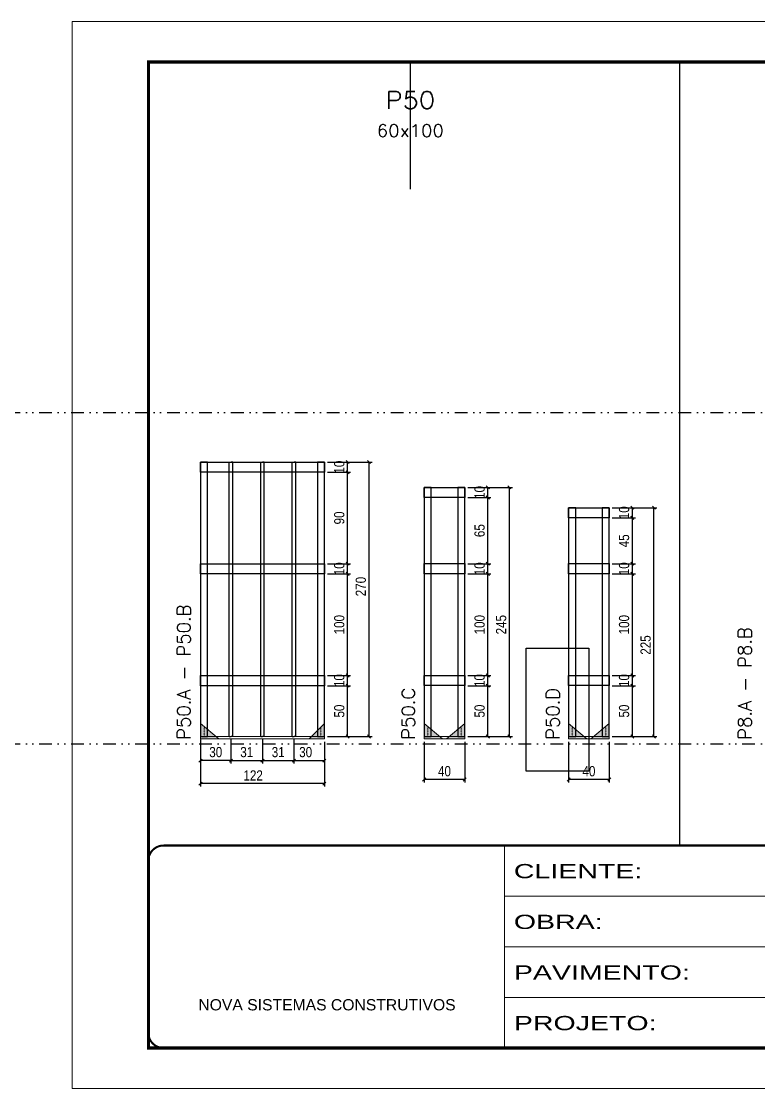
# Model space of a CAD drawing. Header units: millimetres. Extents: x 13777 to 27878, y -21631 to 6985.
# Drawn here: x 17533 to 18259, y -8997 to -7947 of the extents above; entities that cross this region are included whole.
import ezdxf
from ezdxf.enums import TextEntityAlignment as Align

# ---------------------------------------------------------------- set-up
doc = ezdxf.new("R2010")
doc.units = ezdxf.units.MM
for name, pattern in [('CONTINUO', [0]), ('DASHED', [0.75, 0.5, -0.25]), ('DIVIDE2', [0.625, 0.25, -0.125, 0, -0.125, 0, -0.125]), ('HIDDEN', [0.375, 0.25, -0.125])]:
    doc.linetypes.add(name, pattern=pattern)
doc.layers.add('00-FELIPE', color=6, linetype='Continuous', plot=False)
for name, color, linetype in [('COTA', 241, 'Continuous'), ('Nível', 160, 'Continuous'), ('SARR_2.2x10', 60, 'Continuous'), ('SARR_3.5x7', 81, 'Continuous'), ('SARR_7x7', 40, 'Continuous'), ('Texto de Titulo', 7, 'Continuous'), ('Texto Nível', 251, 'Continuous'), ('Texto Qtd Sarr', 242, 'Continuous')]:
    doc.layers.add(name, color=color, linetype=linetype)
for name, color, linetype, lineweight in [('Folhas', 255, 'Continuous', 9), ('Madeira', 126, 'Continuous', 18), ('Sarr 2.2x7', 40, 'Continuous', 9), ('SARRAFO DE PRESSAO', 251, 'DASHED', 9), ('Texto Seção', 7, 'Continuous', 15)]:
    doc.layers.add(name, color=color, linetype=linetype, lineweight=lineweight)
doc.styles.add('ARIAL', font='arial.ttf')
doc.styles.add('COTA TECNICA', font='techl___.ttf', dxfattribs={"height": 10})
doc.styles.add('REGUA-120', font='ROMANS.shx', dxfattribs={"height": 15})
doc.styles.add('ROMANS', font='romans.shx')
doc.styles.add('Tecnologia', font='')
doc.styles.get('Tecnologia').set_extended_font_data('Forgotten Futurist')
doc.dimstyles.new('PAINEL', dxfattribs={"dimtxt": 10, "dimasz": 3, "dimexe": 3, "dimexo": 3, "dimgap": 3, "dimtad": 1, "dimdec": 1, "dimzin": 12, "dimdsep": 46, "dimtxsty": 'COTA TECNICA', "dimblk1": 'OBLIQUE', "dimblk2": 'OBLIQUE', "dimsah": 1, "dimcen": 0.9, "dimclrd": 4, "dimclre": 4, "dimclrt": 240, "dimadec": 1, "dimazin": 3, "dimtfac": 1, "dimtdec": 1, "dimtmove": 0, "dimatfit": 3, "dimfxl": 1, "dimtolj": 1, "dimtzin": 12, "dimarcsym": 0})

# ---------------------------------------------------------------- blocks, each defined once
blk = doc.blocks.new('9999999999')
at = {"color": 30, "linetype": 'CONTINUO'}
for p, q in [((98564.6, 34230.2), (98564.6, 34429.4)), ((98564.6, 34379.6), (99584, 34379.6)), ((98564.6, 34329.8), (99488, 34329.8)), ((99584, 34329.8), (99488, 34329.8)), ((99488, 34329.8), (99488, 34230.2)), ((98564.6, 34280), (99488, 34280))]:
    blk.add_line(p, q, dxfattribs=at)
at = {"color": 30, "linetype": 'CONTINUO', "const_width": 2}
blk.add_lwpolyline([(99584, 34230.2), (99584, 34414.4, 0.414214), (99569, 34429.4), (98229, 34429.4, 0.414214), (98214, 34414.4), (98214, 34245.2, 0.414214), (98229, 34230.2), (99584, 34230.2)], format="xyb", dxfattribs=at)
at = {"layer": 'Folhas'}
blk.add_lwpolyline([(98139, 34190.2), (99624, 34190.2), (99624, 35240.2), (98139, 35240.2)], close=True, dxfattribs=at)
at = {"layer": 'Folhas', "color": 30, "const_width": 3}
blk.add_lwpolyline([(98214, 34230.2), (99584, 34230.2), (99584, 35200.2), (98214, 35200.2)], close=True, dxfattribs=at)
at = {"color": 7, "linetype": 'Continuous', "ltscale": 5, "style": 'ARIAL'}
for s, height, p in [('SKR', 15.48, (98837.7, 34393.1)), ('LEAF LOEFGREN', 15.483, (98837.7, 34343.3)), ('4° SUBSOLO', 15.48, (98837.7, 34293.5)), ('NOVA SISTEMAS CONSTRUTIVOS', 11.059, (98263.2, 34267.2)), ('PILARES', 15.48, (98837.7, 34243.7))]:
    blk.add_text(s, height=height, dxfattribs=at).set_placement(p)
at = {"layer": 'Folhas', "color": 7, "style": 'Tecnologia', "width": 1.5}
for s, p in [('CLIENTE:', (98573.7, 34397.2)), ('OBRA:', (98573.7, 34347.3)), ('PAVIMENTO:', (98573.7, 34297.5)), ('PROJETO:', (98573.7, 34247.7))]:
    blk.add_text(s, height=14, dxfattribs=at).set_placement(p)
blk = doc.blocks.new('_Oblique')
at = {"color": 0, "linetype": 'ByBlock', "lineweight": -2}
blk.add_line((-0.5, -0.5), (0.5, 0.5), dxfattribs=at)
blk = doc.blocks.new('*D2319')
at = {"layer": 'COTA', "color": 4, "lineweight": -2, "transparency": 16777216}
for p, q in [((17709.8, -8668.5), (17709.8, -8699.6)), ((17831.8, -8668.5), (17831.8, -8699.6)), ((17831.8, -8696.6), (17709.8, -8696.6))]:
    blk.add_line(p, q, dxfattribs=at)
at = {"layer": 'Defpoints', "color": 0, "transparency": 16777216}
for p in [(17709.8, -8665.5), (17831.8, -8665.5), (17709.8, -8696.6)]:
    blk.add_point(p, dxfattribs=at)
at = {"layer": 'COTA', "color": 4, "lineweight": -2, "transparency": 16777216, "xscale": 3, "yscale": 3, "zscale": 3, "rotation": 180}
blk.add_blockref('_Oblique', (17709.8, -8696.6), dxfattribs=at)
at = {"layer": 'COTA', "color": 4, "lineweight": -2, "transparency": 16777216, "xscale": 3, "yscale": 3, "zscale": 3}
blk.add_blockref('_Oblique', (17831.8, -8696.6), dxfattribs=at)
at = {"layer": 'COTA', "color": 240, "transparency": 16777216, "insert": (17761.6, -8688.6), "char_height": 10, "attachment_point": 5, "style": 'COTA TECNICA'}
blk.add_mtext('\\A1;122', dxfattribs=at)
blk = doc.blocks.new('*D2320')
at = {"layer": 'COTA', "color": 4, "lineweight": -2, "transparency": 16777216}
for p, q in [((17709.8, -8653.3), (17709.8, -8677)), ((17739.8, -8653.3), (17739.8, -8677)), ((17739.8, -8674), (17709.8, -8674))]:
    blk.add_line(p, q, dxfattribs=at)
at = {"layer": 'Defpoints', "color": 0, "transparency": 16777216}
for p in [(17709.8, -8650.3), (17739.8, -8650.3), (17709.8, -8674)]:
    blk.add_point(p, dxfattribs=at)
at = {"layer": 'COTA', "color": 4, "lineweight": -2, "transparency": 16777216, "xscale": 3, "yscale": 3, "zscale": 3, "rotation": 180}
blk.add_blockref('_Oblique', (17709.8, -8674), dxfattribs=at)
at = {"layer": 'COTA', "color": 4, "lineweight": -2, "transparency": 16777216, "xscale": 3, "yscale": 3, "zscale": 3}
blk.add_blockref('_Oblique', (17739.8, -8674), dxfattribs=at)
at = {"layer": 'COTA', "color": 240, "transparency": 16777216, "insert": (17724.8, -8665.7), "char_height": 10, "attachment_point": 5, "style": 'COTA TECNICA'}
blk.add_mtext('\\A1;30', dxfattribs=at)
blk = doc.blocks.new('*D2321')
at = {"layer": 'COTA', "color": 4, "lineweight": -2, "transparency": 16777216}
for p, q in [((17801.8, -8653.3), (17801.8, -8677)), ((17831.8, -8655.5), (17831.8, -8677)), ((17801.8, -8674), (17831.8, -8674))]:
    blk.add_line(p, q, dxfattribs=at)
at = {"layer": 'Defpoints', "color": 0, "transparency": 16777216}
for p in [(17801.8, -8650.3), (17831.8, -8652.5), (17831.8, -8674)]:
    blk.add_point(p, dxfattribs=at)
at = {"layer": 'COTA', "color": 4, "lineweight": -2, "transparency": 16777216, "xscale": 3, "yscale": 3, "zscale": 3, "rotation": 180}
blk.add_blockref('_Oblique', (17801.8, -8674), dxfattribs=at)
at = {"layer": 'COTA', "color": 4, "lineweight": -2, "transparency": 16777216, "xscale": 3, "yscale": 3, "zscale": 3}
blk.add_blockref('_Oblique', (17831.8, -8674), dxfattribs=at)
at = {"layer": 'COTA', "color": 240, "transparency": 16777216, "insert": (17813.3, -8665.7), "char_height": 10, "attachment_point": 5, "style": 'COTA TECNICA'}
blk.add_mtext('\\A1;30', dxfattribs=at)
blk = doc.blocks.new('*D2322')
at = {"layer": 'COTA', "color": 4, "lineweight": -2, "transparency": 16777216}
for p, q in [((17739.8, -8653.3), (17739.8, -8677)), ((17770.8, -8653.3), (17770.8, -8677)), ((17739.8, -8674), (17770.8, -8674))]:
    blk.add_line(p, q, dxfattribs=at)
at = {"layer": 'Defpoints', "color": 0, "transparency": 16777216}
for p in [(17739.8, -8650.3), (17770.8, -8650.3), (17770.8, -8674)]:
    blk.add_point(p, dxfattribs=at)
at = {"layer": 'COTA', "color": 4, "lineweight": -2, "transparency": 16777216, "xscale": 3, "yscale": 3, "zscale": 3, "rotation": 180}
blk.add_blockref('_Oblique', (17739.8, -8674), dxfattribs=at)
at = {"layer": 'COTA', "color": 4, "lineweight": -2, "transparency": 16777216, "xscale": 3, "yscale": 3, "zscale": 3}
blk.add_blockref('_Oblique', (17770.8, -8674), dxfattribs=at)
at = {"layer": 'COTA', "color": 240, "transparency": 16777216, "insert": (17755.3, -8665.7), "char_height": 10, "attachment_point": 5, "style": 'COTA TECNICA'}
blk.add_mtext('\\A1;31', dxfattribs=at)
blk = doc.blocks.new('*D2323')
at = {"layer": 'COTA', "color": 4, "lineweight": -2, "transparency": 16777216}
for p, q in [((17834.8, -8600.3), (17857.5, -8600.3)), ((17854.5, -8650.3), (17854.5, -8600.3)), ((17834.8, -8650.3), (17857.5, -8650.3))]:
    blk.add_line(p, q, dxfattribs=at)
at = {"layer": 'Defpoints', "color": 0, "transparency": 16777216}
for p in [(17831.8, -8600.3), (17854.5, -8600.3), (17831.8, -8650.3)]:
    blk.add_point(p, dxfattribs=at)
at = {"layer": 'COTA', "color": 4, "lineweight": -2, "transparency": 16777216, "xscale": 3, "yscale": 3, "zscale": 3}
for p, rotation in [((17854.5, -8600.3), 90), ((17854.5, -8650.3), 270)]:
    blk.add_blockref('_Oblique', p, dxfattribs=dict(at, rotation=rotation))
at = {"layer": 'COTA', "color": 240, "transparency": 16777216, "insert": (17846.4, -8625.3), "char_height": 10, "attachment_point": 5, "rotation": 90, "style": 'COTA TECNICA'}
blk.add_mtext('\\A1;50', dxfattribs=at)
blk = doc.blocks.new('*D2324')
at = {"layer": 'COTA', "color": 4, "lineweight": -2, "transparency": 16777216}
for p, q in [((17770.8, -8653.3), (17770.8, -8677)), ((17801.8, -8653.3), (17801.8, -8677)), ((17770.8, -8674), (17801.8, -8674))]:
    blk.add_line(p, q, dxfattribs=at)
at = {"layer": 'Defpoints', "color": 0, "transparency": 16777216}
for p in [(17770.8, -8650.3), (17801.8, -8650.3), (17801.8, -8674)]:
    blk.add_point(p, dxfattribs=at)
at = {"layer": 'COTA', "color": 4, "lineweight": -2, "transparency": 16777216, "xscale": 3, "yscale": 3, "zscale": 3, "rotation": 180}
blk.add_blockref('_Oblique', (17770.8, -8674), dxfattribs=at)
at = {"layer": 'COTA', "color": 4, "lineweight": -2, "transparency": 16777216, "xscale": 3, "yscale": 3, "zscale": 3}
blk.add_blockref('_Oblique', (17801.8, -8674), dxfattribs=at)
at = {"layer": 'COTA', "color": 240, "transparency": 16777216, "insert": (17786.3, -8665.7), "char_height": 10, "attachment_point": 5, "style": 'COTA TECNICA'}
blk.add_mtext('\\A1;31', dxfattribs=at)
blk = doc.blocks.new('*D2325')
at = {"layer": 'COTA', "color": 4, "lineweight": -2, "transparency": 16777216}
for p, q in [((17834.8, -8590.3), (17857.5, -8590.3)), ((17854.5, -8600.3), (17854.5, -8590.3)), ((17834.8, -8600.3), (17857.5, -8600.3))]:
    blk.add_line(p, q, dxfattribs=at)
at = {"layer": 'Defpoints', "color": 0, "transparency": 16777216}
for p in [(17831.8, -8590.3), (17854.5, -8590.3), (17831.8, -8600.3)]:
    blk.add_point(p, dxfattribs=at)
at = {"layer": 'COTA', "color": 4, "lineweight": -2, "transparency": 16777216, "xscale": 3, "yscale": 3, "zscale": 3}
for p, rotation in [((17854.5, -8590.3), 90), ((17854.5, -8600.3), 270)]:
    blk.add_blockref('_Oblique', p, dxfattribs=dict(at, rotation=rotation))
at = {"layer": 'COTA', "color": 240, "transparency": 16777216, "insert": (17846.4, -8595.3), "char_height": 10, "attachment_point": 5, "rotation": 90, "style": 'COTA TECNICA'}
blk.add_mtext('\\A1;10', dxfattribs=at)
blk = doc.blocks.new('*D2326')
at = {"layer": 'COTA', "color": 4, "lineweight": -2, "transparency": 16777216}
for p, q in [((17834.8, -8490.3), (17857.5, -8490.3)), ((17854.5, -8590.3), (17854.5, -8490.3)), ((17834.8, -8590.3), (17857.5, -8590.3))]:
    blk.add_line(p, q, dxfattribs=at)
at = {"layer": 'Defpoints', "color": 0, "transparency": 16777216}
for p in [(17831.8, -8490.3), (17854.5, -8490.3), (17831.8, -8590.3)]:
    blk.add_point(p, dxfattribs=at)
at = {"layer": 'COTA', "color": 4, "lineweight": -2, "transparency": 16777216, "xscale": 3, "yscale": 3, "zscale": 3}
for p, rotation in [((17854.5, -8490.3), 90), ((17854.5, -8590.3), 270)]:
    blk.add_blockref('_Oblique', p, dxfattribs=dict(at, rotation=rotation))
at = {"layer": 'COTA', "color": 240, "transparency": 16777216, "insert": (17846.4, -8540.3), "char_height": 10, "attachment_point": 5, "rotation": 90, "style": 'COTA TECNICA'}
blk.add_mtext('\\A1;100', dxfattribs=at)
blk = doc.blocks.new('*D2327')
at = {"layer": 'COTA', "color": 4, "lineweight": -2, "transparency": 16777216}
for p, q in [((17834.8, -8480.3), (17857.5, -8480.3)), ((17854.5, -8490.3), (17854.5, -8480.3)), ((17834.8, -8490.3), (17857.5, -8490.3))]:
    blk.add_line(p, q, dxfattribs=at)
at = {"layer": 'Defpoints', "color": 0, "transparency": 16777216}
for p in [(17831.8, -8480.3), (17854.5, -8480.3), (17831.8, -8490.3)]:
    blk.add_point(p, dxfattribs=at)
at = {"layer": 'COTA', "color": 4, "lineweight": -2, "transparency": 16777216, "xscale": 3, "yscale": 3, "zscale": 3}
for p, rotation in [((17854.5, -8480.3), 90), ((17854.5, -8490.3), 270)]:
    blk.add_blockref('_Oblique', p, dxfattribs=dict(at, rotation=rotation))
at = {"layer": 'COTA', "color": 240, "transparency": 16777216, "insert": (17846.4, -8485.3), "char_height": 10, "attachment_point": 5, "rotation": 90, "style": 'COTA TECNICA'}
blk.add_mtext('\\A1;10', dxfattribs=at)
blk = doc.blocks.new('*D2328')
at = {"layer": 'COTA', "color": 4, "lineweight": -2, "transparency": 16777216}
for p, q in [((17834.8, -8390.3), (17857.5, -8390.3)), ((17854.5, -8480.3), (17854.5, -8390.3)), ((17834.8, -8480.3), (17857.5, -8480.3))]:
    blk.add_line(p, q, dxfattribs=at)
at = {"layer": 'Defpoints', "color": 0, "transparency": 16777216}
for p in [(17831.8, -8390.3), (17854.5, -8390.3), (17831.8, -8480.3)]:
    blk.add_point(p, dxfattribs=at)
at = {"layer": 'COTA', "color": 4, "lineweight": -2, "transparency": 16777216, "xscale": 3, "yscale": 3, "zscale": 3}
for p, rotation in [((17854.5, -8390.3), 90), ((17854.5, -8480.3), 270)]:
    blk.add_blockref('_Oblique', p, dxfattribs=dict(at, rotation=rotation))
at = {"layer": 'COTA', "color": 240, "transparency": 16777216, "insert": (17846.4, -8435.3), "char_height": 10, "attachment_point": 5, "rotation": 90, "style": 'COTA TECNICA'}
blk.add_mtext('\\A1;90', dxfattribs=at)
blk = doc.blocks.new('*D2329')
at = {"layer": 'COTA', "color": 4, "lineweight": -2, "transparency": 16777216}
for p, q in [((17834.8, -8380.3), (17857.5, -8380.3)), ((17854.5, -8390.3), (17854.5, -8380.3)), ((17834.8, -8390.3), (17857.5, -8390.3))]:
    blk.add_line(p, q, dxfattribs=at)
at = {"layer": 'Defpoints', "color": 0, "transparency": 16777216}
for p in [(17831.8, -8380.3), (17854.5, -8380.3), (17831.8, -8390.3)]:
    blk.add_point(p, dxfattribs=at)
at = {"layer": 'COTA', "color": 4, "lineweight": -2, "transparency": 16777216, "xscale": 3, "yscale": 3, "zscale": 3}
for p, rotation in [((17854.5, -8380.3), 90), ((17854.5, -8390.3), 270)]:
    blk.add_blockref('_Oblique', p, dxfattribs=dict(at, rotation=rotation))
at = {"layer": 'COTA', "color": 240, "transparency": 16777216, "insert": (17846.4, -8385.3), "char_height": 10, "attachment_point": 5, "rotation": 90, "style": 'COTA TECNICA'}
blk.add_mtext('\\A1;10', dxfattribs=at)
blk = doc.blocks.new('*D2330')
at = {"layer": 'COTA', "color": 4, "lineweight": -2, "transparency": 16777216}
for p, q in [((17834.8, -8380.3), (17878.7, -8380.3)), ((17875.7, -8650.3), (17875.7, -8380.3)), ((17834.8, -8650.3), (17878.7, -8650.3))]:
    blk.add_line(p, q, dxfattribs=at)
at = {"layer": 'Defpoints', "color": 0, "transparency": 16777216}
for p in [(17831.8, -8380.3), (17875.7, -8380.3), (17831.8, -8650.3)]:
    blk.add_point(p, dxfattribs=at)
at = {"layer": 'COTA', "color": 4, "lineweight": -2, "transparency": 16777216, "xscale": 3, "yscale": 3, "zscale": 3}
for p, rotation in [((17875.7, -8380.3), 90), ((17875.7, -8650.3), 270)]:
    blk.add_blockref('_Oblique', p, dxfattribs=dict(at, rotation=rotation))
at = {"layer": 'COTA', "color": 240, "transparency": 16777216, "insert": (17867.6, -8502.8), "char_height": 10, "attachment_point": 5, "rotation": 90, "style": 'COTA TECNICA'}
blk.add_mtext('\\A1;270', dxfattribs=at)
blk = doc.blocks.new('titulo1')
at = {"layer": 'Defpoints', "color": 252, "linetype": 'HIDDEN', "ltscale": 2}
blk.add_line((0, 0), (0, 125), dxfattribs=at)
at = {"layer": 'Defpoints', "style": 'ROMANS', "oblique": 15}
blk.add_attdef('FOLHA', text='', height=10, dxfattribs=at).set_placement((0, 15.6), align=Align.MIDDLE_CENTER)
at = {"layer": 'Texto Qtd Sarr', "color": 3, "style": 'ROMANS', "oblique": 15}
for tag, height, p in [('TITULO', 17, (0, 71.4)), ('SEÇÃO', 12, (0, 41.5))]:
    blk.add_attdef(tag, text='', height=height, dxfattribs=at).set_placement(p, align=Align.MIDDLE_CENTER)
blk = doc.blocks.new('*D2331')
at = {"layer": 'COTA', "color": 4, "lineweight": -2, "transparency": 16777216}
for p, q in [((17929.9, -8655.5), (17929.9, -8695.6)), ((17969.9, -8655.5), (17969.9, -8695.6)), ((17969.9, -8692.6), (17929.9, -8692.6))]:
    blk.add_line(p, q, dxfattribs=at)
at = {"layer": 'Defpoints', "color": 0, "transparency": 16777216}
for p in [(17929.9, -8652.5), (17969.9, -8652.5), (17929.9, -8692.6)]:
    blk.add_point(p, dxfattribs=at)
at = {"layer": 'COTA', "color": 4, "lineweight": -2, "transparency": 16777216, "xscale": 3, "yscale": 3, "zscale": 3, "rotation": 180}
blk.add_blockref('_Oblique', (17929.9, -8692.6), dxfattribs=at)
at = {"layer": 'COTA', "color": 4, "lineweight": -2, "transparency": 16777216, "xscale": 3, "yscale": 3, "zscale": 3}
blk.add_blockref('_Oblique', (17969.9, -8692.6), dxfattribs=at)
at = {"layer": 'COTA', "color": 240, "transparency": 16777216, "insert": (17949.9, -8684.5), "char_height": 10, "attachment_point": 5, "style": 'COTA TECNICA'}
blk.add_mtext('\\A1;40', dxfattribs=at)
blk = doc.blocks.new('*D2332')
at = {"layer": 'COTA', "color": 4, "lineweight": -2, "transparency": 16777216}
for p, q in [((17972.9, -8600.3), (17995.6, -8600.3)), ((17992.6, -8650.3), (17992.6, -8600.3)), ((17972.9, -8650.3), (17995.6, -8650.3))]:
    blk.add_line(p, q, dxfattribs=at)
at = {"layer": 'Defpoints', "color": 0, "transparency": 16777216}
for p in [(17969.9, -8600.3), (17992.6, -8600.3), (17969.9, -8650.3)]:
    blk.add_point(p, dxfattribs=at)
at = {"layer": 'COTA', "color": 4, "lineweight": -2, "transparency": 16777216, "xscale": 3, "yscale": 3, "zscale": 3}
for p, rotation in [((17992.6, -8600.3), 90), ((17992.6, -8650.3), 270)]:
    blk.add_blockref('_Oblique', p, dxfattribs=dict(at, rotation=rotation))
at = {"layer": 'COTA', "color": 240, "transparency": 16777216, "insert": (17984.5, -8625.3), "char_height": 10, "attachment_point": 5, "rotation": 90, "style": 'COTA TECNICA'}
blk.add_mtext('\\A1;50', dxfattribs=at)
blk = doc.blocks.new('*D2333')
at = {"layer": 'COTA', "color": 4, "lineweight": -2, "transparency": 16777216}
for p, q in [((17972.9, -8590.3), (17995.6, -8590.3)), ((17992.6, -8600.3), (17992.6, -8590.3)), ((17972.9, -8600.3), (17995.6, -8600.3))]:
    blk.add_line(p, q, dxfattribs=at)
at = {"layer": 'Defpoints', "color": 0, "transparency": 16777216}
for p in [(17969.9, -8590.3), (17992.6, -8590.3), (17969.9, -8600.3)]:
    blk.add_point(p, dxfattribs=at)
at = {"layer": 'COTA', "color": 4, "lineweight": -2, "transparency": 16777216, "xscale": 3, "yscale": 3, "zscale": 3}
for p, rotation in [((17992.6, -8590.3), 90), ((17992.6, -8600.3), 270)]:
    blk.add_blockref('_Oblique', p, dxfattribs=dict(at, rotation=rotation))
at = {"layer": 'COTA', "color": 240, "transparency": 16777216, "insert": (17984.5, -8595.3), "char_height": 10, "attachment_point": 5, "rotation": 90, "style": 'COTA TECNICA'}
blk.add_mtext('\\A1;10', dxfattribs=at)
blk = doc.blocks.new('*D2334')
at = {"layer": 'COTA', "color": 4, "lineweight": -2, "transparency": 16777216}
for p, q in [((17972.9, -8490.3), (17995.6, -8490.3)), ((17992.6, -8590.3), (17992.6, -8490.3)), ((17972.9, -8590.3), (17995.6, -8590.3))]:
    blk.add_line(p, q, dxfattribs=at)
at = {"layer": 'Defpoints', "color": 0, "transparency": 16777216}
for p in [(17969.9, -8490.3), (17992.6, -8490.3), (17969.9, -8590.3)]:
    blk.add_point(p, dxfattribs=at)
at = {"layer": 'COTA', "color": 4, "lineweight": -2, "transparency": 16777216, "xscale": 3, "yscale": 3, "zscale": 3}
for p, rotation in [((17992.6, -8490.3), 90), ((17992.6, -8590.3), 270)]:
    blk.add_blockref('_Oblique', p, dxfattribs=dict(at, rotation=rotation))
at = {"layer": 'COTA', "color": 240, "transparency": 16777216, "insert": (17984.5, -8540.3), "char_height": 10, "attachment_point": 5, "rotation": 90, "style": 'COTA TECNICA'}
blk.add_mtext('\\A1;100', dxfattribs=at)
blk = doc.blocks.new('*D2335')
at = {"layer": 'COTA', "color": 4, "lineweight": -2, "transparency": 16777216}
for p, q in [((17972.9, -8480.3), (17995.6, -8480.3)), ((17992.6, -8490.3), (17992.6, -8480.3)), ((17972.9, -8490.3), (17995.6, -8490.3))]:
    blk.add_line(p, q, dxfattribs=at)
at = {"layer": 'Defpoints', "color": 0, "transparency": 16777216}
for p in [(17969.9, -8480.3), (17992.6, -8480.3), (17969.9, -8490.3)]:
    blk.add_point(p, dxfattribs=at)
at = {"layer": 'COTA', "color": 4, "lineweight": -2, "transparency": 16777216, "xscale": 3, "yscale": 3, "zscale": 3}
for p, rotation in [((17992.6, -8480.3), 90), ((17992.6, -8490.3), 270)]:
    blk.add_blockref('_Oblique', p, dxfattribs=dict(at, rotation=rotation))
at = {"layer": 'COTA', "color": 240, "transparency": 16777216, "insert": (17984.5, -8485.3), "char_height": 10, "attachment_point": 5, "rotation": 90, "style": 'COTA TECNICA'}
blk.add_mtext('\\A1;10', dxfattribs=at)
blk = doc.blocks.new('*D2336')
at = {"layer": 'COTA', "color": 4, "lineweight": -2, "transparency": 16777216}
for p, q in [((17972.9, -8415.3), (17995.6, -8415.3)), ((17992.6, -8480.3), (17992.6, -8415.3)), ((17972.9, -8480.3), (17995.6, -8480.3))]:
    blk.add_line(p, q, dxfattribs=at)
at = {"layer": 'Defpoints', "color": 0, "transparency": 16777216}
for p in [(17969.9, -8415.3), (17992.6, -8415.3), (17969.9, -8480.3)]:
    blk.add_point(p, dxfattribs=at)
at = {"layer": 'COTA', "color": 4, "lineweight": -2, "transparency": 16777216, "xscale": 3, "yscale": 3, "zscale": 3}
for p, rotation in [((17992.6, -8415.3), 90), ((17992.6, -8480.3), 270)]:
    blk.add_blockref('_Oblique', p, dxfattribs=dict(at, rotation=rotation))
at = {"layer": 'COTA', "color": 240, "transparency": 16777216, "insert": (17984.5, -8447.8), "char_height": 10, "attachment_point": 5, "rotation": 90, "style": 'COTA TECNICA'}
blk.add_mtext('\\A1;65', dxfattribs=at)
blk = doc.blocks.new('*D2337')
at = {"layer": 'COTA', "color": 4, "lineweight": -2, "transparency": 16777216}
for p, q in [((17972.9, -8405.3), (18016.8, -8405.3)), ((18013.8, -8650.3), (18013.8, -8405.3)), ((17972.9, -8650.3), (18016.8, -8650.3))]:
    blk.add_line(p, q, dxfattribs=at)
at = {"layer": 'Defpoints', "color": 0, "transparency": 16777216}
for p in [(17969.9, -8405.3), (18013.8, -8405.3), (17969.9, -8650.3)]:
    blk.add_point(p, dxfattribs=at)
at = {"layer": 'COTA', "color": 4, "lineweight": -2, "transparency": 16777216, "xscale": 3, "yscale": 3, "zscale": 3}
for p, rotation in [((18013.8, -8405.3), 90), ((18013.8, -8650.3), 270)]:
    blk.add_blockref('_Oblique', p, dxfattribs=dict(at, rotation=rotation))
at = {"layer": 'COTA', "color": 240, "transparency": 16777216, "insert": (18005.7, -8540.3), "char_height": 10, "attachment_point": 5, "rotation": 90, "style": 'COTA TECNICA'}
blk.add_mtext('\\A1;245', dxfattribs=at)
blk = doc.blocks.new('*D2338')
at = {"layer": 'COTA', "color": 4, "lineweight": -2, "transparency": 16777216}
for p, q in [((17972.9, -8405.2), (17995.6, -8405.2)), ((17992.6, -8415.2), (17992.6, -8405.2)), ((17972.9, -8415.2), (17995.6, -8415.2))]:
    blk.add_line(p, q, dxfattribs=at)
at = {"layer": 'Defpoints', "color": 0, "transparency": 16777216}
for p in [(17969.9, -8405.2), (17992.6, -8405.2), (17969.9, -8415.2)]:
    blk.add_point(p, dxfattribs=at)
at = {"layer": 'COTA', "color": 4, "lineweight": -2, "transparency": 16777216, "xscale": 3, "yscale": 3, "zscale": 3}
for p, rotation in [((17992.6, -8405.2), 90), ((17992.6, -8415.2), 270)]:
    blk.add_blockref('_Oblique', p, dxfattribs=dict(at, rotation=rotation))
at = {"layer": 'COTA', "color": 240, "transparency": 16777216, "insert": (17984.5, -8410.2), "char_height": 10, "attachment_point": 5, "rotation": 90, "style": 'COTA TECNICA'}
blk.add_mtext('\\A1;10', dxfattribs=at)
blk = doc.blocks.new('*D2339')
at = {"layer": 'COTA', "color": 4, "lineweight": -2, "transparency": 16777216}
for p, q in [((18072.1, -8655.5), (18072.1, -8695.6)), ((18112.1, -8655.5), (18112.1, -8695.6)), ((18112.1, -8692.6), (18072.1, -8692.6))]:
    blk.add_line(p, q, dxfattribs=at)
at = {"layer": 'Defpoints', "color": 0, "transparency": 16777216}
for p in [(18072.1, -8652.5), (18112.1, -8652.5), (18072.1, -8692.6)]:
    blk.add_point(p, dxfattribs=at)
at = {"layer": 'COTA', "color": 4, "lineweight": -2, "transparency": 16777216, "xscale": 3, "yscale": 3, "zscale": 3, "rotation": 180}
blk.add_blockref('_Oblique', (18072.1, -8692.6), dxfattribs=at)
at = {"layer": 'COTA', "color": 4, "lineweight": -2, "transparency": 16777216, "xscale": 3, "yscale": 3, "zscale": 3}
blk.add_blockref('_Oblique', (18112.1, -8692.6), dxfattribs=at)
at = {"layer": 'COTA', "color": 240, "transparency": 16777216, "insert": (18092.1, -8684.5), "char_height": 10, "attachment_point": 5, "style": 'COTA TECNICA'}
blk.add_mtext('\\A1;40', dxfattribs=at)
blk = doc.blocks.new('*D2340')
at = {"layer": 'COTA', "color": 4, "lineweight": -2, "transparency": 16777216}
for p, q in [((18115.1, -8600.3), (18137.8, -8600.3)), ((18134.8, -8650.3), (18134.8, -8600.3)), ((18115.1, -8650.3), (18137.8, -8650.3))]:
    blk.add_line(p, q, dxfattribs=at)
at = {"layer": 'Defpoints', "color": 0, "transparency": 16777216}
for p in [(18112.1, -8600.3), (18134.8, -8600.3), (18112.1, -8650.3)]:
    blk.add_point(p, dxfattribs=at)
at = {"layer": 'COTA', "color": 4, "lineweight": -2, "transparency": 16777216, "xscale": 3, "yscale": 3, "zscale": 3}
for p, rotation in [((18134.8, -8600.3), 90), ((18134.8, -8650.3), 270)]:
    blk.add_blockref('_Oblique', p, dxfattribs=dict(at, rotation=rotation))
at = {"layer": 'COTA', "color": 240, "transparency": 16777216, "insert": (18126.7, -8625.3), "char_height": 10, "attachment_point": 5, "rotation": 90, "style": 'COTA TECNICA'}
blk.add_mtext('\\A1;50', dxfattribs=at)
blk = doc.blocks.new('*D2341')
at = {"layer": 'COTA', "color": 4, "lineweight": -2, "transparency": 16777216}
for p, q in [((18115.1, -8590.3), (18137.8, -8590.3)), ((18134.8, -8600.3), (18134.8, -8590.3)), ((18115.1, -8600.3), (18137.8, -8600.3))]:
    blk.add_line(p, q, dxfattribs=at)
at = {"layer": 'Defpoints', "color": 0, "transparency": 16777216}
for p in [(18112.1, -8590.3), (18134.8, -8590.3), (18112.1, -8600.3)]:
    blk.add_point(p, dxfattribs=at)
at = {"layer": 'COTA', "color": 4, "lineweight": -2, "transparency": 16777216, "xscale": 3, "yscale": 3, "zscale": 3}
for p, rotation in [((18134.8, -8590.3), 90), ((18134.8, -8600.3), 270)]:
    blk.add_blockref('_Oblique', p, dxfattribs=dict(at, rotation=rotation))
at = {"layer": 'COTA', "color": 240, "transparency": 16777216, "insert": (18126.7, -8595.3), "char_height": 10, "attachment_point": 5, "rotation": 90, "style": 'COTA TECNICA'}
blk.add_mtext('\\A1;10', dxfattribs=at)
blk = doc.blocks.new('*D2342')
at = {"layer": 'COTA', "color": 4, "lineweight": -2, "transparency": 16777216}
for p, q in [((18115.1, -8490.3), (18137.8, -8490.3)), ((18134.8, -8590.3), (18134.8, -8490.3)), ((18115.1, -8590.3), (18137.8, -8590.3))]:
    blk.add_line(p, q, dxfattribs=at)
at = {"layer": 'Defpoints', "color": 0, "transparency": 16777216}
for p in [(18112.1, -8490.3), (18134.8, -8490.3), (18112.1, -8590.3)]:
    blk.add_point(p, dxfattribs=at)
at = {"layer": 'COTA', "color": 4, "lineweight": -2, "transparency": 16777216, "xscale": 3, "yscale": 3, "zscale": 3}
for p, rotation in [((18134.8, -8490.3), 90), ((18134.8, -8590.3), 270)]:
    blk.add_blockref('_Oblique', p, dxfattribs=dict(at, rotation=rotation))
at = {"layer": 'COTA', "color": 240, "transparency": 16777216, "insert": (18126.7, -8540.3), "char_height": 10, "attachment_point": 5, "rotation": 90, "style": 'COTA TECNICA'}
blk.add_mtext('\\A1;100', dxfattribs=at)
blk = doc.blocks.new('*D2343')
at = {"layer": 'COTA', "color": 4, "lineweight": -2, "transparency": 16777216}
for p, q in [((18115.1, -8480.3), (18137.8, -8480.3)), ((18134.8, -8490.3), (18134.8, -8480.3)), ((18115.1, -8490.3), (18137.8, -8490.3))]:
    blk.add_line(p, q, dxfattribs=at)
at = {"layer": 'Defpoints', "color": 0, "transparency": 16777216}
for p in [(18112.1, -8480.3), (18134.8, -8480.3), (18112.1, -8490.3)]:
    blk.add_point(p, dxfattribs=at)
at = {"layer": 'COTA', "color": 4, "lineweight": -2, "transparency": 16777216, "xscale": 3, "yscale": 3, "zscale": 3}
for p, rotation in [((18134.8, -8480.3), 90), ((18134.8, -8490.3), 270)]:
    blk.add_blockref('_Oblique', p, dxfattribs=dict(at, rotation=rotation))
at = {"layer": 'COTA', "color": 240, "transparency": 16777216, "insert": (18126.7, -8485.3), "char_height": 10, "attachment_point": 5, "rotation": 90, "style": 'COTA TECNICA'}
blk.add_mtext('\\A1;10', dxfattribs=at)
blk = doc.blocks.new('*D2344')
at = {"layer": 'COTA', "color": 4, "lineweight": -2, "transparency": 16777216}
for p, q in [((18115.1, -8435.3), (18137.8, -8435.3)), ((18134.8, -8480.3), (18134.8, -8435.3)), ((18115.1, -8480.3), (18137.8, -8480.3))]:
    blk.add_line(p, q, dxfattribs=at)
at = {"layer": 'Defpoints', "color": 0, "transparency": 16777216}
for p in [(18112.1, -8435.3), (18134.8, -8435.3), (18112.1, -8480.3)]:
    blk.add_point(p, dxfattribs=at)
at = {"layer": 'COTA', "color": 4, "lineweight": -2, "transparency": 16777216, "xscale": 3, "yscale": 3, "zscale": 3}
for p, rotation in [((18134.8, -8435.3), 90), ((18134.8, -8480.3), 270)]:
    blk.add_blockref('_Oblique', p, dxfattribs=dict(at, rotation=rotation))
at = {"layer": 'COTA', "color": 240, "transparency": 16777216, "insert": (18126.7, -8457.8), "char_height": 10, "attachment_point": 5, "rotation": 90, "style": 'COTA TECNICA'}
blk.add_mtext('\\A1;45', dxfattribs=at)
blk = doc.blocks.new('*D2345')
at = {"layer": 'COTA', "color": 4, "lineweight": -2, "transparency": 16777216}
for p, q in [((18115.1, -8425.3), (18159, -8425.3)), ((18156, -8650.3), (18156, -8425.3)), ((18115.1, -8650.3), (18159, -8650.3))]:
    blk.add_line(p, q, dxfattribs=at)
at = {"layer": 'Defpoints', "color": 0, "transparency": 16777216}
for p in [(18112.1, -8425.3), (18156, -8425.3), (18112.1, -8650.3)]:
    blk.add_point(p, dxfattribs=at)
at = {"layer": 'COTA', "color": 4, "lineweight": -2, "transparency": 16777216, "xscale": 3, "yscale": 3, "zscale": 3}
for p, rotation in [((18156, -8425.3), 90), ((18156, -8650.3), 270)]:
    blk.add_blockref('_Oblique', p, dxfattribs=dict(at, rotation=rotation))
at = {"layer": 'COTA', "color": 240, "transparency": 16777216, "insert": (18147.9, -8560.3), "char_height": 10, "attachment_point": 5, "rotation": 90, "style": 'COTA TECNICA'}
blk.add_mtext('\\A1;225', dxfattribs=at)
blk = doc.blocks.new('*D2346')
at = {"layer": 'COTA', "color": 4, "lineweight": -2, "transparency": 16777216}
for p, q in [((18115.1, -8425.2), (18137.8, -8425.2)), ((18134.8, -8435.2), (18134.8, -8425.2)), ((18115.1, -8435.2), (18137.8, -8435.2))]:
    blk.add_line(p, q, dxfattribs=at)
at = {"layer": 'Defpoints', "color": 0, "transparency": 16777216}
for p in [(18112.1, -8425.2), (18134.8, -8425.2), (18112.1, -8435.2)]:
    blk.add_point(p, dxfattribs=at)
at = {"layer": 'COTA', "color": 4, "lineweight": -2, "transparency": 16777216, "xscale": 3, "yscale": 3, "zscale": 3}
for p, rotation in [((18134.8, -8425.2), 90), ((18134.8, -8435.2), 270)]:
    blk.add_blockref('_Oblique', p, dxfattribs=dict(at, rotation=rotation))
at = {"layer": 'COTA', "color": 240, "transparency": 16777216, "insert": (18126.7, -8430.2), "char_height": 10, "attachment_point": 5, "rotation": 90, "style": 'COTA TECNICA'}
blk.add_mtext('\\A1;10', dxfattribs=at)

msp = doc.modelspace()

# ---------------------------------------------------------------- hatches: boundary and pattern name
at = {"layer": 'Madeira'}
h = msp.add_hatch(color=252, dxfattribs=at)
h.dxf.hatch_style = 2
h.paths.add_polyline_path([(17709.83, -8637.47), (17709.83, -8652.47), (17727.83, -8652.47)])
h = msp.add_hatch(color=252, dxfattribs=at)
h.dxf.hatch_style = 2
h.paths.add_polyline_path([(17831.83, -8637.47), (17831.83, -8652.47), (17816.83, -8652.47)])
h = msp.add_hatch(color=252, dxfattribs=at)
h.dxf.hatch_style = 2
h.paths.add_polyline_path([(17929.9, -8637.47), (17929.9, -8652.47), (17947.9, -8652.47)])
h = msp.add_hatch(color=252, dxfattribs=at)
h.dxf.hatch_style = 2
h.paths.add_polyline_path([(17969.9, -8637.47), (17969.9, -8652.47), (17951.9, -8652.47)])
h = msp.add_hatch(color=252, dxfattribs=at)
h.dxf.hatch_style = 2
h.paths.add_polyline_path([(18072.1, -8637.47), (18072.1, -8652.47), (18090.1, -8652.47)])
h = msp.add_hatch(color=252, dxfattribs=at)
h.dxf.hatch_style = 2
h.paths.add_polyline_path([(18112.1, -8637.47), (18112.1, -8652.47), (18094.1, -8652.47)])

# ---------------------------------------------------------------- linework, layer by layer
at = {"layer": '00-FELIPE'}
msp.add_lwpolyline([(18030.32, -8563.3), (18092.1, -8563.3), (18092.1, -8684.54), (18030.32, -8684.54)], close=True, dxfattribs=at)
at = {"layer": 'Madeira', "color": 1, "linetype": 'HIDDEN'}
for p, q in [((17713.33, -8640.97), (17713.33, -8650.27)), ((17713.33, -8640.97), (17713.33, -8650.27)), ((17828.33, -8640.97), (17828.33, -8650.27)), ((17828.33, -8640.97), (17828.33, -8650.27)), ((17933.4, -8640.97), (17933.4, -8650.27)), ((17933.4, -8640.97), (17933.4, -8650.27)), ((17966.4, -8640.97), (17966.4, -8650.27)), ((17966.4, -8640.97), (17966.4, -8650.27)), ((18075.6, -8640.97), (18075.6, -8650.27)), ((18075.6, -8640.97), (18075.6, -8650.27)), ((18108.6, -8640.97), (18108.6, -8650.27)), ((18108.6, -8640.97), (18108.6, -8650.27)), ((17719.67, -8650.27), (17709.83, -8650.27)), ((17719.67, -8650.27), (17709.83, -8650.27)), ((17725.63, -8650.27), (17709.83, -8650.27)), ((17716.83, -8644.47), (17716.83, -8650.27)), ((17819.03, -8650.27), (17831.83, -8650.27)), ((17822, -8650.27), (17831.83, -8650.27)), ((17822, -8650.27), (17831.83, -8650.27))]:
    msp.add_line(p, q, dxfattribs=at)
at = {"layer": 'Madeira'}
for p, q in [((17709.83, -8650.27), (17709.83, -8652.47)), ((17709.83, -8650.27), (17709.83, -8652.47)), ((17709.83, -8650.27), (17709.83, -8652.47)), ((17929.9, -8650.27), (17929.9, -8652.47)), ((17929.9, -8650.27), (17929.9, -8652.47)), ((17929.9, -8650.27), (17929.9, -8652.47)), ((18072.1, -8650.27), (18072.1, -8652.47)), ((18072.1, -8650.27), (18072.1, -8652.47)), ((18072.1, -8650.27), (18072.1, -8652.47))]:
    msp.add_line(p, q, dxfattribs=at)
at = {"layer": 'Madeira', "color": 0}
for points in [[(17709.83, -8637.47), (17709.83, -8652.47), (17727.83, -8652.47), (17709.83, -8637.47)], [(17831.83, -8637.47), (17831.83, -8652.47), (17816.83, -8652.47), (17831.83, -8637.47)], [(17929.9, -8637.47), (17929.9, -8652.47), (17947.9, -8652.47), (17929.9, -8637.47)], [(17969.9, -8637.47), (17969.9, -8652.47), (17951.9, -8652.47), (17969.9, -8637.47)], [(18072.1, -8637.47), (18072.1, -8652.47), (18090.1, -8652.47), (18072.1, -8637.47)], [(18112.1, -8637.47), (18112.1, -8652.47), (18094.1, -8652.47), (18112.1, -8637.47)]]:
    msp.add_lwpolyline(points, dxfattribs=at)
at = {"layer": 'Nível', "color": 4, "linetype": 'DIVIDE2', "ltscale": 50}
for p, q in [((13777.11, -8331.47), (21531.15, -8331.47)), ((13777.11, -8657.47), (21531.15, -8657.47))]:
    msp.add_line(p, q, dxfattribs=at)
at = {"layer": 'Sarr 2.2x7'}
for points in [[(17831.83, -8650.27), (17709.83, -8650.27), (17709.83, -8652.47), (17831.83, -8652.47)], [(17831.83, -8650.27), (17709.83, -8650.27), (17709.83, -8652.47), (17831.83, -8652.47)], [(17969.9, -8650.27), (17929.9, -8650.27), (17929.9, -8652.47), (17969.9, -8652.47)], [(17969.9, -8650.27), (17929.9, -8650.27), (17929.9, -8652.47), (17969.9, -8652.47)], [(18112.1, -8650.27), (18072.1, -8650.27), (18072.1, -8652.47), (18112.1, -8652.47)], [(18112.1, -8650.27), (18072.1, -8650.27), (18072.1, -8652.47), (18112.1, -8652.47)]]:
    msp.add_lwpolyline(points, close=True, dxfattribs=at)
at = {"layer": 'SARR_2.2x10'}
for points in [[(17709.83, -8380.3), (17831.83, -8380.3), (17831.83, -8390.3), (17709.83, -8390.3)], [(17709.83, -8380.3), (17831.83, -8380.3), (17831.83, -8390.3), (17709.83, -8390.3)], [(17929.9, -8405.27), (17969.9, -8405.27), (17969.9, -8415.27), (17929.9, -8415.27)], [(18072.1, -8425.27), (18112.1, -8425.27), (18112.1, -8435.27), (18072.1, -8435.27)], [(17709.83, -8480.3), (17831.83, -8480.3), (17831.83, -8490.3), (17709.83, -8490.3)], [(17709.83, -8480.3), (17831.83, -8480.3), (17831.83, -8490.3), (17709.83, -8490.3)], [(17929.9, -8480.27), (17969.9, -8480.27), (17969.9, -8490.27), (17929.9, -8490.27)], [(18072.1, -8480.27), (18112.1, -8480.27), (18112.1, -8490.27), (18072.1, -8490.27)], [(17709.83, -8590.3), (17831.83, -8590.3), (17831.83, -8600.3), (17709.83, -8600.3)], [(17709.83, -8590.3), (17831.83, -8590.3), (17831.83, -8600.3), (17709.83, -8600.3)], [(17929.9, -8590.27), (17969.9, -8590.27), (17969.9, -8600.27), (17929.9, -8600.27)], [(18072.1, -8590.27), (18112.1, -8590.27), (18112.1, -8600.27), (18072.1, -8600.27)]]:
    msp.add_lwpolyline(points, close=True, dxfattribs=at)
at = {"layer": 'SARR_3.5x7'}
for p, q in [((17738.08, -8650.27), (17738.08, -8380.3)), ((17738.08, -8380.3), (17739.83, -8380.3)), ((17738.08, -8650.27), (17738.08, -8380.3)), ((17738.08, -8380.3), (17739.83, -8380.3)), ((17741.58, -8380.3), (17739.83, -8380.3)), ((17741.58, -8380.3), (17739.83, -8380.3)), ((17741.58, -8650.27), (17741.58, -8380.3)), ((17741.58, -8650.27), (17741.58, -8380.3)), ((17769.08, -8650.27), (17769.08, -8380.3)), ((17769.08, -8380.3), (17770.83, -8380.3)), ((17769.08, -8650.27), (17769.08, -8380.3)), ((17769.08, -8380.3), (17770.83, -8380.3)), ((17772.58, -8380.3), (17770.83, -8380.3)), ((17772.58, -8380.3), (17770.83, -8380.3)), ((17772.58, -8650.27), (17772.58, -8380.3)), ((17772.58, -8650.27), (17772.58, -8380.3)), ((17800.08, -8650.27), (17800.08, -8380.3)), ((17800.08, -8380.3), (17801.83, -8380.3)), ((17800.08, -8650.27), (17800.08, -8380.3)), ((17800.08, -8380.3), (17801.83, -8380.3)), ((17803.58, -8380.3), (17801.83, -8380.3)), ((17803.58, -8380.3), (17801.83, -8380.3)), ((17803.58, -8650.27), (17803.58, -8380.3)), ((17803.58, -8650.27), (17803.58, -8380.3)), ((17738.08, -8650.27), (17739.83, -8650.27)), ((17738.08, -8650.27), (17739.83, -8650.27)), ((17741.58, -8650.27), (17739.83, -8650.27)), ((17741.58, -8650.27), (17739.83, -8650.27)), ((17769.08, -8650.27), (17770.83, -8650.27)), ((17769.08, -8650.27), (17770.83, -8650.27)), ((17772.58, -8650.27), (17770.83, -8650.27)), ((17772.58, -8650.27), (17770.83, -8650.27)), ((17800.08, -8650.27), (17801.83, -8650.27)), ((17800.08, -8650.27), (17801.83, -8650.27)), ((17803.58, -8650.27), (17801.83, -8650.27)), ((17803.58, -8650.27), (17801.83, -8650.27))]:
    msp.add_line(p, q, dxfattribs=at)
at = {"layer": 'SARR_7x7'}
for points in [[(17709.83, -8650.27), (17716.83, -8650.27), (17716.83, -8380.3), (17709.83, -8380.3)], [(17709.83, -8650.27), (17716.83, -8650.27), (17716.83, -8380.3), (17709.83, -8380.3)], [(17824.83, -8650.27), (17831.83, -8650.27), (17831.83, -8380.3), (17824.83, -8380.3)], [(17824.83, -8650.27), (17831.83, -8650.27), (17831.83, -8380.3), (17824.83, -8380.3)], [(17929.9, -8650.27), (17936.9, -8650.27), (17936.9, -8405.27), (17929.9, -8405.27)], [(17962.9, -8650.27), (17969.9, -8650.27), (17969.9, -8405.27), (17962.9, -8405.27)], [(18072.1, -8650.27), (18079.1, -8650.27), (18079.1, -8425.27), (18072.1, -8425.27)], [(18105.1, -8650.27), (18112.1, -8650.27), (18112.1, -8425.27), (18105.1, -8425.27)]]:
    msp.add_lwpolyline(points, close=True, dxfattribs=at)
at = {"layer": 'Texto Nível'}
msp.add_line((18181.3, -7986.75), (18181.3, -8757.51), dxfattribs=at)

# ---------------------------------------------------------------- block references
at = {"layer": 'SARRAFO DE PRESSAO', "color": 6, "linetype": 'ByBlock'}
msp.add_blockref('9999999999', (-80555.51, -43186.95), dxfattribs=at)
at = {"layer": 'Texto Seção'}
ref = msp.add_blockref('titulo1', (17916.31, -8111.75), dxfattribs=at)
ref.add_attrib('TITULO', 'P50', dxfattribs={"layer": 'Texto de Titulo', "color": 7, "height": 17, "style": 'ROMANS', "width": 1.1}).set_placement((17916.31, -8024.25), align=Align.MIDDLE_CENTER)
ref.add_attrib('SEÇÃO', '60x100', dxfattribs={"layer": 'Texto de Titulo', "color": 7, "height": 12, "style": 'ROMANS', "width": 1.1}).set_placement((17916.31, -8054.25), align=Align.MIDDLE_CENTER)

# ---------------------------------------------------------------- texts
at = {"layer": 'Texto Seção', "style": 'REGUA-120'}
for s, p in [('P50.A - P50.B', (17699.79, -8653.58)), ('P8.A - P8.B', (18251.92, -8653.58)), ('P50.C', (17920.82, -8653.58)), ('P50.D', (18063.02, -8653.58))]:
    msp.add_text(s, height=13, rotation=90, dxfattribs=at).set_placement(p)

# ---------------------------------------------------------------- dimensions: what is measured, and where the dimension line sits
at = {"layer": 'COTA'}
for base, p1, p2, angle, picture, middle in [((17854.53, -8380.27), (17831.83, -8390.27), (17831.83, -8380.27), 90, '*D2329', (17854.53, -8385.27)), ((17875.75, -8380.3), (17831.83, -8650.3), (17831.83, -8380.3), 90, '*D2330', (17875.75, -8502.8)), ((17992.59, -8405.23), (17969.9, -8415.23), (17969.9, -8405.23), 90, '*D2338', (17992.59, -8410.23)), ((18013.81, -8405.27), (17969.9, -8650.31), (17969.9, -8405.27), 90, '*D2337', (18013.81, -8540.29)), ((18134.8, -8425.23), (18112.1, -8435.23), (18112.1, -8425.23), 90, '*D2346', (18134.8, -8430.23)), ((18156.02, -8425.27), (18112.1, -8650.31), (18112.1, -8425.27), 90, '*D2345', (18156.02, -8560.29)), ((17854.53, -8480.27), (17831.83, -8490.27), (17831.83, -8480.27), 90, '*D2327', (17854.53, -8485.27)), ((17992.59, -8480.27), (17969.9, -8490.27), (17969.9, -8480.27), 90, '*D2335', (17992.59, -8485.27)), ((18134.8, -8480.27), (18112.1, -8490.27), (18112.1, -8480.27), 90, '*D2343', (18134.8, -8485.27)), ((17854.53, -8590.27), (17831.83, -8600.27), (17831.83, -8590.27), 90, '*D2325', (17854.53, -8595.27)), ((17992.59, -8590.27), (17969.9, -8600.27), (17969.9, -8590.27), 90, '*D2333', (17992.59, -8595.27)), ((18134.8, -8590.27), (18112.1, -8600.27), (18112.1, -8590.27), 90, '*D2341', (18134.8, -8595.27)), ((17709.83, -8696.64), (17831.83, -8665.47), (17709.83, -8665.47), 180, '*D2319', (17761.6, -8696.64))]:
    dim = msp.add_linear_dim(base=base, p1=p1, p2=p2, angle=angle, dimstyle='PAINEL', override={"dimtmove": 1}, dxfattribs=at)
    dim.commit()
    dim.dimension.update_dxf_attribs({"geometry": picture, "text_midpoint": middle, "dimtype": 160})
for base, p1, p2, angle, picture, middle in [((17854.53, -8390.27), (17831.83, -8480.27), (17831.83, -8390.27), 90, '*D2328', (17846.4, -8435.27)), ((17992.59, -8415.27), (17969.9, -8480.27), (17969.9, -8415.27), 90, '*D2336', (17984.49, -8447.77)), ((18134.8, -8435.27), (18112.1, -8480.27), (18112.1, -8435.27), 90, '*D2344', (18126.69, -8457.77)), ((17854.53, -8490.27), (17831.83, -8590.27), (17831.83, -8490.27), 90, '*D2326', (17846.43, -8540.27)), ((17992.59, -8490.27), (17969.9, -8590.27), (17969.9, -8490.27), 90, '*D2334', (17984.49, -8540.27)), ((18134.8, -8490.27), (18112.1, -8590.27), (18112.1, -8490.27), 90, '*D2342', (18126.7, -8540.27)), ((17854.53, -8600.27), (17831.83, -8650.27), (17831.83, -8600.27), 90, '*D2323', (17846.42, -8625.27)), ((17992.59, -8600.27), (17969.9, -8650.27), (17969.9, -8600.27), 90, '*D2332', (17984.49, -8625.27)), ((18134.8, -8600.27), (18112.1, -8650.27), (18112.1, -8600.27), 90, '*D2340', (18126.69, -8625.27)), ((17709.83, -8673.97), (17739.83, -8650.27), (17709.83, -8650.27), 180, '*D2320', (17724.83, -8665.75)), ((17929.9, -8692.64), (17969.9, -8652.47), (17929.9, -8652.47), 180, '*D2331', (17949.9, -8684.54)), ((18072.1, -8692.64), (18112.1, -8652.47), (18072.1, -8652.47), 180, '*D2339', (18092.1, -8684.54))]:
    dim = msp.add_linear_dim(base=base, p1=p1, p2=p2, angle=angle, dimstyle='PAINEL', override={"dimtmove": 1}, dxfattribs=at)
    dim.commit()
    dim.dimension.update_dxf_attribs({"geometry": picture, "text_midpoint": middle})
for base, p1, p2, picture, middle in [((17770.83, -8673.97), (17739.83, -8650.27), (17770.83, -8650.27), '*D2322', (17755.33, -8665.75)), ((17801.83, -8673.97), (17770.83, -8650.27), (17801.83, -8650.27), '*D2324', (17786.33, -8665.75))]:
    dim = msp.add_linear_dim(base=base, p1=p1, p2=p2, dimstyle='PAINEL', override={"dimtmove": 1}, dxfattribs=at)
    dim.commit()
    dim.dimension.update_dxf_attribs({"geometry": picture, "text_midpoint": middle})
dim = msp.add_linear_dim(base=(17831.83, -8673.97), p1=(17801.83, -8650.27), p2=(17831.83, -8652.47), dimstyle='PAINEL', override={"dimtmove": 1}, dxfattribs=at)
dim.commit()
dim.dimension.update_dxf_attribs({"geometry": '*D2321', "text_midpoint": (17813.33, -8673.97), "dimtype": 160})

doc.saveas('drawing.dxf')
